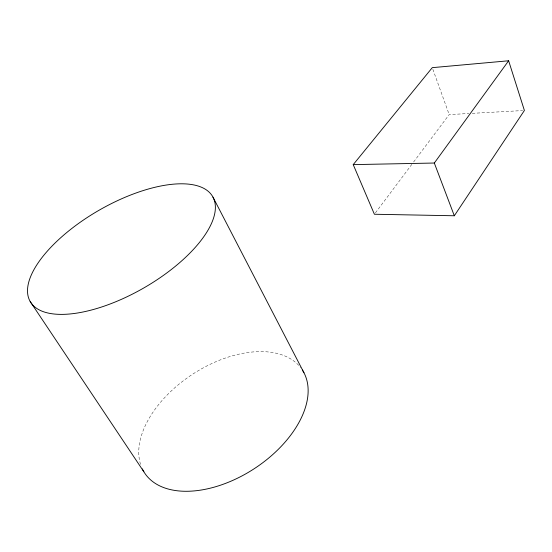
<?xml version="1.0" encoding="UTF-8"?>
<svg xmlns="http://www.w3.org/2000/svg" width="552" height="552" viewBox="0 0 552 552"><rect width="100%" height="100%" fill="white"/><g stroke="black" fill="none" stroke-linecap="round" stroke-linejoin="round"><path stroke-width="0.41" stroke-dasharray="2.76 2.07" d="M375.429 212.872L413.082 162.702M413.6 162.012L449.183 114.595L468.841 113.519M472.264 113.332L522.689 110.572M432.851 69.276L449.183 114.595M140.553 464.377A94.178 56.401 -33.1 0 1 197.133 371.379A94.178 56.401 -33.1 0 1 300.571 367.542"/><path stroke-width="0.83" d="M454.317 215.77L524.4 110.476L508.633 60.775L432.271 67.661L353.225 164.62L374.394 214.245L454.317 215.77L434.32 163.033L508.633 60.775M353.225 164.62L434.32 163.033M30.181 301.509L143.851 471.76M212.982 197.154A105.253 44.836 -29.9 0 1 93.778 309.382A105.253 44.836 -29.9 0 1 57.546 240.644A105.253 44.836 -29.9 0 1 212.982 197.154L303.952 372.759M302.379 370.068A94.178 56.401 -33.1 0 1 250.967 470.773A94.178 56.401 -33.1 0 1 142.326 468.91"/></g></svg>
